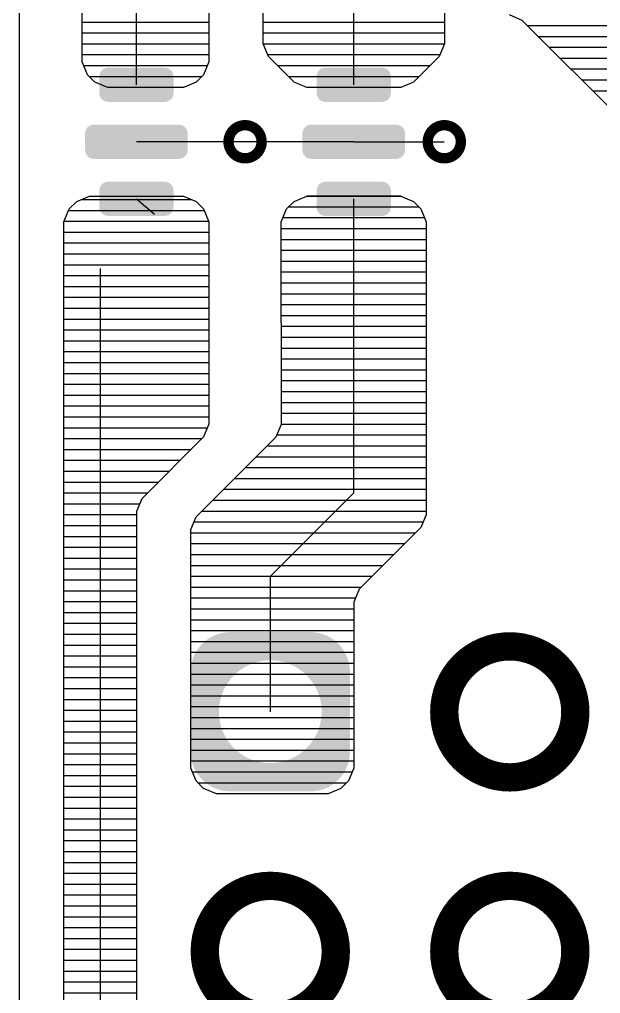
# Model space of a CAD drawing. Extents: x 295 to 953, y 10 to 290.
# Drawn here: x 580.48 to 600.85, y 166.5 to 200.65 of the extents above; entities that cross this region are included whole.
import ezdxf

# ---------------------------------------------------------------- set-up
doc = ezdxf.new("R2010")
doc.units = 0
doc.header["$LTSCALE"] = 5
doc.header["$MEASUREMENT"] = 0
doc.layers.get('0').update_dxf_attribs({"linetype": 'CONTINUOUS', "lineweight": 25})

msp = doc.modelspace()

# ---------------------------------------------------------------- linework, layer by layer
for p, q in [((580.478, 75.999), (580.478, 263.995)), ((580.478, 75.999), (580.478, 263.995)), ((582.672, 199.164), (582.672, 216.421)), ((587.117, 208.801), (587.122, 199.164)), ((589.022, 199.799), (589.022, 207.531)), ((595.377, 207.531), (595.377, 199.799)), ((592.197, 198.361), (592.197, 206.205)), ((584.577, 198.361), (584.577, 202.715)), ((587.122, 200.551), (582.672, 200.551)), ((595.377, 200.551), (589.022, 200.551)), ((598.1, 200.622), (597.653, 200.81)), ((607.823, 190.904), (598.1, 200.622)), ((587.122, 200.17), (582.672, 200.17)), ((595.377, 200.17), (589.022, 200.17)), ((602.215, 200.429), (598.298, 200.429)), ((589.21, 199.352), (589.022, 199.799)), ((595.377, 199.799), (595.189, 199.352)), ((602.596, 200.048), (598.679, 200.048)), ((587.122, 199.789), (582.672, 199.789)), ((595.372, 199.789), (589.027, 199.789)), ((603.332, 199.667), (599.06, 199.667)), ((587.122, 199.408), (582.672, 199.408)), ((582.86, 198.717), (582.672, 199.164)), ((587.122, 199.164), (586.934, 198.717)), ((595.215, 199.408), (589.185, 199.408)), ((590.109, 198.453), (589.21, 199.352)), ((595.189, 199.352), (594.29, 198.453)), ((615.377, 199.286), (599.441, 199.286)), ((587.061, 199.027), (582.733, 199.027)), ((594.869, 199.027), (589.53, 199.027)), ((615.123, 198.905), (599.822, 198.905)), ((583.124, 198.453), (582.86, 198.717)), ((586.868, 198.646), (582.926, 198.646)), ((583.571, 198.27), (583.124, 198.453)), ((586.67, 198.453), (586.223, 198.265)), ((586.934, 198.717), (586.67, 198.453)), ((594.488, 198.646), (589.911, 198.646)), ((590.556, 198.27), (590.109, 198.453)), ((594.29, 198.453), (593.843, 198.265)), ((614.869, 198.524), (600.203, 198.524)), ((585.847, 198.27), (583.571, 198.27)), ((586.223, 198.265), (585.847, 198.27)), ((591.562, 198.27), (590.556, 198.27)), ((593.843, 198.265), (591.562, 198.27)), ((614.696, 198.143), (600.584, 198.143)), ((588.387, 196.365), (584.577, 196.365)), ((592.197, 196.365), (588.387, 196.365)), ((592.197, 196.365), (595.372, 196.365)), ((582.489, 194.272), (582.936, 194.46)), ((582.936, 194.46), (586.223, 194.46)), ((584.577, 194.363), (585.212, 193.825)), ((586.223, 194.46), (586.67, 194.272)), ((590.109, 194.272), (590.556, 194.46)), ((590.556, 194.46), (593.843, 194.46)), ((593.843, 194.455), (590.556, 194.455)), ((592.197, 184.051), (592.197, 194.363)), ((593.843, 194.46), (594.29, 194.272)), ((582.037, 193.561), (582.225, 194.008)), ((582.225, 194.008), (582.489, 194.272)), ((586.528, 194.328), (582.631, 194.328)), ((586.67, 194.272), (586.934, 194.008)), ((586.934, 194.008), (587.122, 193.561)), ((589.657, 193.561), (589.845, 194.008)), ((589.845, 194.008), (590.109, 194.272)), ((594.488, 194.074), (589.911, 194.074)), ((594.29, 194.272), (594.554, 194.008)), ((594.554, 194.008), (594.742, 193.561)), ((586.96, 193.947), (582.2, 193.947)), ((594.681, 193.693), (589.718, 193.693)), ((582.037, 191.285), (582.037, 193.561)), ((587.117, 193.566), (582.042, 193.566)), ((587.122, 193.561), (587.122, 186.464)), ((589.662, 186.464), (589.657, 193.561)), ((594.742, 193.312), (589.657, 193.312)), ((594.742, 193.561), (594.742, 183.289)), ((587.122, 193.185), (582.037, 193.185)), ((587.122, 192.804), (582.037, 192.804)), ((594.742, 192.931), (589.657, 192.931)), ((587.122, 192.423), (582.037, 192.423)), ((594.742, 192.55), (589.657, 192.55)), ((587.122, 192.042), (582.037, 192.042)), ((594.742, 192.169), (589.657, 192.169)), ((587.122, 191.661), (582.037, 191.661)), ((583.307, 191.92), (583.307, 162.71)), ((594.742, 191.788), (589.657, 191.788)), ((582.037, 177.315), (582.037, 191.285)), ((587.122, 191.28), (582.037, 191.28)), ((594.742, 191.407), (589.657, 191.407)), ((594.742, 191.026), (589.657, 191.026)), ((587.122, 190.899), (582.037, 190.899)), ((594.742, 190.645), (589.657, 190.645)), ((587.122, 190.518), (582.037, 190.518)), ((594.742, 190.264), (589.657, 190.264)), ((587.122, 190.137), (582.037, 190.137)), ((587.122, 189.756), (582.037, 189.756)), ((594.742, 189.883), (589.662, 189.883)), ((587.122, 189.375), (582.037, 189.375)), ((594.742, 189.502), (589.662, 189.502)), ((587.122, 188.994), (582.037, 188.994)), ((594.742, 189.121), (589.662, 189.121)), ((587.122, 188.613), (582.037, 188.613)), ((594.742, 188.74), (589.662, 188.74)), ((587.122, 188.232), (582.037, 188.232)), ((594.742, 188.359), (589.662, 188.359)), ((587.122, 187.851), (582.037, 187.851)), ((594.742, 187.978), (589.662, 187.978)), ((594.742, 187.597), (589.662, 187.597)), ((587.122, 187.47), (582.037, 187.47)), ((594.742, 187.216), (589.662, 187.216)), ((587.122, 187.089), (582.037, 187.089)), ((594.742, 186.835), (589.662, 186.835)), ((587.122, 186.708), (582.037, 186.708)), ((587.061, 186.327), (582.037, 186.327)), ((587.122, 186.464), (586.934, 186.017)), ((589.474, 186.017), (589.662, 186.464)), ((594.742, 186.454), (589.657, 186.454)), ((586.868, 185.946), (582.037, 185.946)), ((586.934, 186.017), (584.765, 183.848)), ((586.67, 183.213), (589.474, 186.017)), ((594.742, 186.073), (589.5, 186.073)), ((586.487, 185.565), (582.037, 185.565)), ((594.742, 185.692), (589.154, 185.692)), ((586.101, 185.184), (582.037, 185.184)), ((594.742, 185.311), (588.768, 185.311)), ((585.72, 184.803), (582.037, 184.803)), ((594.742, 184.93), (588.387, 184.93)), ((594.742, 184.549), (588.006, 184.549)), ((585.339, 184.422), (582.037, 184.422)), ((594.742, 184.168), (587.625, 184.168)), ((584.958, 184.041), (582.037, 184.041)), ((584.765, 183.848), (584.577, 183.401)), ((594.742, 183.787), (587.244, 183.787)), ((589.271, 181.125), (592.197, 184.051)), ((584.689, 183.66), (582.037, 183.66)), ((584.577, 183.401), (584.577, 169.695)), ((594.742, 183.406), (586.863, 183.406)), ((584.577, 183.279), (582.037, 183.279)), ((586.482, 182.766), (586.67, 183.213)), ((594.742, 183.289), (594.554, 182.842)), ((584.577, 182.898), (582.037, 182.898)), ((586.482, 174.399), (586.482, 182.766)), ((594.63, 183.025), (586.594, 183.025)), ((594.554, 182.842), (592.385, 180.673)), ((584.577, 182.517), (582.037, 182.517)), ((594.361, 182.644), (586.482, 182.644)), ((584.577, 182.136), (582.037, 182.136)), ((593.975, 182.263), (586.482, 182.263)), ((584.577, 181.755), (582.037, 181.755)), ((593.594, 181.882), (586.482, 181.882)), ((584.577, 181.374), (582.037, 181.374)), ((593.213, 181.501), (586.482, 181.501)), ((592.832, 181.12), (586.482, 181.12)), ((589.271, 181.125), (589.271, 176.38)), ((584.577, 180.993), (582.037, 180.993)), ((592.451, 180.739), (586.482, 180.739)), ((592.385, 180.673), (592.197, 180.226)), ((584.577, 180.612), (582.037, 180.612)), ((592.258, 180.358), (586.482, 180.358)), ((584.577, 180.231), (582.037, 180.231)), ((592.197, 180.226), (592.202, 174.399)), ((584.577, 179.85), (582.037, 179.85)), ((592.197, 179.977), (586.482, 179.977)), ((584.577, 179.469), (582.037, 179.469)), ((592.197, 179.596), (586.482, 179.596)), ((584.577, 179.088), (582.037, 179.088)), ((592.197, 179.215), (586.482, 179.215)), ((584.577, 178.707), (582.037, 178.707)), ((592.197, 178.834), (586.482, 178.834)), ((584.577, 178.326), (582.037, 178.326)), ((592.197, 178.453), (586.482, 178.453)), ((584.577, 177.945), (582.037, 177.945)), ((592.197, 178.072), (586.482, 178.072)), ((592.197, 177.691), (586.482, 177.691)), ((584.577, 177.564), (582.037, 177.564)), ((582.037, 159.159), (582.037, 177.315)), ((592.202, 177.31), (586.482, 177.31)), ((584.577, 177.183), (582.037, 177.183)), ((592.202, 176.929), (586.482, 176.929)), ((584.577, 176.802), (582.037, 176.802)), ((584.577, 176.421), (582.037, 176.421)), ((592.202, 176.548), (586.482, 176.548)), ((584.577, 176.04), (582.037, 176.04)), ((592.202, 176.167), (586.482, 176.167)), ((584.577, 175.659), (582.037, 175.659)), ((592.202, 175.786), (586.482, 175.786)), ((584.577, 175.278), (582.037, 175.278)), ((592.202, 175.405), (586.482, 175.405)), ((584.577, 174.897), (582.037, 174.897)), ((592.202, 175.024), (586.482, 175.024)), ((592.202, 174.643), (586.482, 174.643)), ((584.577, 174.516), (582.037, 174.516)), ((586.67, 173.952), (586.482, 174.399)), ((592.141, 174.262), (586.543, 174.262)), ((592.202, 174.399), (592.014, 173.952)), ((584.577, 174.135), (582.037, 174.135)), ((586.934, 173.688), (586.67, 173.952)), ((591.948, 173.881), (586.736, 173.881)), ((592.014, 173.952), (591.75, 173.688)), ((584.577, 173.754), (582.037, 173.754)), ((587.381, 173.505), (586.934, 173.688)), ((590.927, 173.505), (587.381, 173.505)), ((591.303, 173.5), (590.927, 173.505)), ((591.75, 173.688), (591.303, 173.5)), ((584.577, 173.373), (582.037, 173.373)), ((584.577, 172.992), (582.037, 172.992)), ((584.577, 172.611), (582.037, 172.611)), ((584.577, 172.23), (582.037, 172.23)), ((584.577, 171.849), (582.037, 171.849)), ((584.577, 171.468), (582.037, 171.468)), ((584.577, 171.087), (582.037, 171.087)), ((584.577, 170.706), (582.037, 170.706)), ((584.577, 170.325), (582.037, 170.325)), ((584.577, 169.944), (582.037, 169.944)), ((584.577, 169.563), (582.037, 169.563)), ((584.577, 169.695), (584.577, 164.874)), ((584.577, 169.182), (582.037, 169.182)), ((584.577, 168.801), (582.037, 168.801)), ((584.577, 168.42), (582.037, 168.42)), ((584.577, 168.039), (582.037, 168.039)), ((584.577, 167.658), (582.037, 167.658)), ((584.577, 167.277), (582.037, 167.277)), ((584.577, 166.896), (582.037, 166.896)), ((584.577, 166.515), (582.037, 166.515))]:
    msp.add_line(p, q)
for points, const_width in [([(588.968, 196.365, -1), (587.807, 196.365, -1)], 0.363), ([(595.953, 196.365, -1), (594.792, 196.365, -1)], 0.363), ([(599.966, 176.375, -1), (595.371, 176.375, -1)], 0.993), ([(591.568, 167.978, -1), (586.974, 167.978, -1)], 0.993), ([(599.966, 167.978, -1), (595.371, 167.978, -1)], 0.993)]:
    msp.add_lwpolyline(points, format="xyb", close=True, dxfattribs=dict(const_width=const_width))
for points in [[(585.853, 198.769), (585.846, 198.795), (583.297, 198.769), (583.313, 198.795)], [(585.846, 198.795), (585.795, 198.863), (583.313, 198.795), (583.355, 198.863)], [(585.795, 198.863), (585.779, 198.883), (583.355, 198.863), (583.381, 198.883)], [(585.779, 198.883), (585.705, 198.929), (583.381, 198.883), (583.442, 198.929)], [(585.705, 198.929), (585.686, 198.941), (583.442, 198.929), (583.482, 198.941)], [(585.686, 198.941), (585.585, 198.96), (583.482, 198.941), (583.548, 198.96)], [(585.585, 198.96), (585.578, 198.961), (583.548, 198.96), (583.576, 198.961)], [(593.473, 198.769), (593.466, 198.795), (590.917, 198.769), (590.933, 198.795)], [(593.466, 198.795), (593.415, 198.863), (590.933, 198.795), (590.975, 198.863)], [(593.415, 198.863), (593.399, 198.883), (590.975, 198.863), (591.001, 198.883)], [(593.399, 198.883), (593.325, 198.929), (591.001, 198.883), (591.062, 198.929)], [(593.325, 198.929), (593.306, 198.941), (591.062, 198.929), (591.102, 198.941)], [(593.306, 198.941), (593.205, 198.96), (591.102, 198.941), (591.168, 198.96)], [(593.205, 198.96), (593.198, 198.961), (591.168, 198.96), (591.196, 198.961)], [(585.878, 198.661), (585.876, 198.69), (583.277, 198.661), (583.282, 198.69)], [(585.878, 198.062), (585.878, 198.661), (583.277, 198.062), (583.277, 198.661)], [(585.876, 198.69), (585.853, 198.769), (583.282, 198.69), (583.297, 198.769)], [(593.498, 198.661), (593.496, 198.69), (590.897, 198.661), (590.902, 198.69)], [(593.498, 198.062), (593.498, 198.661), (590.897, 198.062), (590.897, 198.661)], [(593.496, 198.69), (593.473, 198.769), (590.902, 198.69), (590.917, 198.769)], [(585.872, 198.033), (585.878, 198.062), (583.278, 198.033), (583.277, 198.062)], [(585.857, 197.954), (585.872, 198.033), (583.301, 197.954), (583.278, 198.033)], [(585.841, 197.927), (585.857, 197.954), (583.308, 197.927), (583.301, 197.954)], [(585.8, 197.86), (585.841, 197.927), (583.359, 197.86), (583.308, 197.927)], [(585.773, 197.84), (585.8, 197.86), (583.375, 197.84), (583.359, 197.86)], [(585.712, 197.794), (585.773, 197.84), (583.45, 197.794), (583.375, 197.84)], [(585.672, 197.782), (585.712, 197.794), (583.468, 197.782), (583.45, 197.794)], [(585.607, 197.763), (585.672, 197.782), (583.569, 197.763), (583.468, 197.782)], [(585.578, 197.762), (585.607, 197.763), (583.576, 197.762), (583.569, 197.763)], [(593.492, 198.033), (593.498, 198.062), (590.898, 198.033), (590.897, 198.062)], [(593.477, 197.954), (593.492, 198.033), (590.921, 197.954), (590.898, 198.033)], [(593.461, 197.927), (593.477, 197.954), (590.928, 197.927), (590.921, 197.954)], [(593.42, 197.86), (593.461, 197.927), (590.979, 197.86), (590.928, 197.927)], [(593.393, 197.84), (593.42, 197.86), (590.995, 197.84), (590.979, 197.86)], [(593.332, 197.794), (593.393, 197.84), (591.07, 197.794), (590.995, 197.84)], [(593.292, 197.782), (593.332, 197.794), (591.088, 197.782), (591.07, 197.794)], [(593.227, 197.763), (593.292, 197.782), (591.189, 197.763), (591.088, 197.782)], [(593.198, 197.762), (593.227, 197.763), (591.196, 197.762), (591.189, 197.763)], [(586.374, 196.691), (586.351, 196.773), (582.784, 196.691), (582.799, 196.773)], [(586.351, 196.773), (586.345, 196.797), (582.799, 196.773), (582.814, 196.797)], [(586.345, 196.797), (586.293, 196.866), (582.814, 196.797), (582.857, 196.866)], [(586.293, 196.866), (586.279, 196.885), (582.857, 196.866), (582.881, 196.885)], [(586.279, 196.885), (586.203, 196.933), (582.881, 196.885), (582.944, 196.933)], [(586.203, 196.933), (586.186, 196.943), (582.944, 196.933), (582.981, 196.943)], [(586.186, 196.943), (586.085, 196.963), (582.981, 196.943), (583.05, 196.963)], [(586.085, 196.963), (586.078, 196.964), (583.05, 196.963), (583.076, 196.964)], [(593.994, 196.691), (593.971, 196.773), (590.404, 196.691), (590.419, 196.773)], [(593.971, 196.773), (593.965, 196.797), (590.419, 196.773), (590.434, 196.797)], [(593.965, 196.797), (593.913, 196.866), (590.434, 196.797), (590.477, 196.866)], [(593.913, 196.866), (593.899, 196.885), (590.477, 196.866), (590.501, 196.885)], [(593.899, 196.885), (593.823, 196.933), (590.501, 196.885), (590.564, 196.933)], [(593.823, 196.933), (593.806, 196.943), (590.564, 196.933), (590.601, 196.943)], [(593.806, 196.943), (593.705, 196.963), (590.601, 196.943), (590.67, 196.963)], [(593.705, 196.963), (593.698, 196.964), (590.67, 196.963), (590.696, 196.964)], [(586.378, 196.065), (586.378, 196.665), (582.776, 196.065), (582.776, 196.665)], [(586.375, 196.665), (586.374, 196.691), (582.779, 196.665), (582.784, 196.691)], [(593.998, 196.065), (593.998, 196.665), (590.396, 196.065), (590.396, 196.665)], [(593.995, 196.665), (593.994, 196.691), (590.399, 196.665), (590.404, 196.691)], [(586.371, 196.039), (586.375, 196.065), (582.78, 196.039), (582.779, 196.065)], [(586.355, 195.957), (586.371, 196.039), (582.803, 195.957), (582.78, 196.039)], [(593.991, 196.039), (593.995, 196.065), (590.4, 196.039), (590.399, 196.065)], [(593.975, 195.957), (593.991, 196.039), (590.423, 195.957), (590.4, 196.039)], [(586.34, 195.933), (586.355, 195.957), (582.809, 195.933), (582.803, 195.957)], [(586.298, 195.864), (586.34, 195.933), (582.861, 195.864), (582.809, 195.933)], [(586.273, 195.845), (586.298, 195.864), (582.875, 195.845), (582.861, 195.864)], [(586.21, 195.797), (586.273, 195.845), (582.951, 195.797), (582.875, 195.845)], [(586.173, 195.787), (586.21, 195.797), (582.968, 195.787), (582.951, 195.797)], [(586.104, 195.767), (586.173, 195.787), (583.069, 195.767), (582.968, 195.787)], [(586.078, 195.766), (586.104, 195.767), (583.076, 195.766), (583.069, 195.767)], [(593.96, 195.933), (593.975, 195.957), (590.429, 195.933), (590.423, 195.957)], [(593.918, 195.864), (593.96, 195.933), (590.481, 195.864), (590.429, 195.933)], [(593.893, 195.845), (593.918, 195.864), (590.495, 195.845), (590.481, 195.864)], [(593.83, 195.797), (593.893, 195.845), (590.571, 195.797), (590.495, 195.845)], [(593.793, 195.787), (593.83, 195.797), (590.588, 195.787), (590.571, 195.797)], [(593.724, 195.767), (593.793, 195.787), (590.689, 195.767), (590.588, 195.787)], [(593.698, 195.766), (593.724, 195.767), (590.696, 195.766), (590.689, 195.767)], [(585.878, 194.663), (585.876, 194.692), (583.277, 194.663), (583.282, 194.692)], [(585.876, 194.692), (585.853, 194.771), (583.282, 194.692), (583.297, 194.771)], [(585.853, 194.771), (585.846, 194.797), (583.297, 194.771), (583.313, 194.797)], [(585.846, 194.797), (585.795, 194.865), (583.313, 194.797), (583.355, 194.865)], [(585.795, 194.865), (585.779, 194.885), (583.355, 194.865), (583.381, 194.885)], [(585.779, 194.885), (585.705, 194.931), (583.381, 194.885), (583.442, 194.931)], [(585.705, 194.931), (585.686, 194.943), (583.442, 194.931), (583.482, 194.943)], [(585.686, 194.943), (585.585, 194.962), (583.482, 194.943), (583.548, 194.962)], [(585.585, 194.962), (585.578, 194.963), (583.548, 194.962), (583.576, 194.963)], [(593.498, 194.663), (593.496, 194.692), (590.897, 194.663), (590.902, 194.692)], [(593.496, 194.692), (593.473, 194.771), (590.902, 194.692), (590.917, 194.771)], [(593.473, 194.771), (593.466, 194.797), (590.917, 194.771), (590.933, 194.797)], [(593.466, 194.797), (593.415, 194.865), (590.933, 194.797), (590.975, 194.865)], [(593.415, 194.865), (593.399, 194.885), (590.975, 194.865), (591.001, 194.885)], [(593.399, 194.885), (593.325, 194.931), (591.001, 194.885), (591.062, 194.931)], [(593.325, 194.931), (593.306, 194.943), (591.062, 194.931), (591.102, 194.943)], [(593.306, 194.943), (593.205, 194.962), (591.102, 194.943), (591.168, 194.962)], [(593.205, 194.962), (593.198, 194.963), (591.168, 194.962), (591.196, 194.963)], [(585.878, 194.064), (585.878, 194.663), (583.277, 194.064), (583.277, 194.663)], [(593.498, 194.064), (593.498, 194.663), (590.897, 194.064), (590.897, 194.663)], [(585.872, 194.035), (585.878, 194.064), (583.278, 194.035), (583.277, 194.064)], [(585.857, 193.956), (585.872, 194.035), (583.301, 193.956), (583.278, 194.035)], [(593.492, 194.035), (593.498, 194.064), (590.898, 194.035), (590.897, 194.064)], [(593.477, 193.956), (593.492, 194.035), (590.921, 193.956), (590.898, 194.035)], [(585.841, 193.929), (585.857, 193.956), (583.308, 193.929), (583.301, 193.956)], [(585.8, 193.862), (585.841, 193.929), (583.359, 193.862), (583.308, 193.929)], [(585.773, 193.842), (585.8, 193.862), (583.375, 193.842), (583.359, 193.862)], [(585.712, 193.796), (585.773, 193.842), (583.45, 193.796), (583.375, 193.842)], [(585.672, 193.784), (585.712, 193.796), (583.468, 193.784), (583.45, 193.796)], [(585.607, 193.765), (585.672, 193.784), (583.569, 193.765), (583.468, 193.784)], [(585.578, 193.764), (585.607, 193.765), (583.576, 193.764), (583.569, 193.765)], [(593.461, 193.929), (593.477, 193.956), (590.928, 193.929), (590.921, 193.956)], [(593.42, 193.862), (593.461, 193.929), (590.979, 193.862), (590.928, 193.929)], [(593.393, 193.842), (593.42, 193.862), (590.995, 193.842), (590.979, 193.862)], [(593.332, 193.796), (593.393, 193.842), (591.07, 193.796), (590.995, 193.842)], [(593.292, 193.784), (593.332, 193.796), (591.088, 193.784), (591.07, 193.796)], [(593.227, 193.765), (593.292, 193.784), (591.189, 193.765), (591.088, 193.784)], [(593.198, 193.764), (593.227, 193.765), (591.196, 193.764), (591.189, 193.765)], [(591.449, 178.936), (591.393, 178.971), (587.093, 178.936), (587.149, 178.971)], [(591.393, 178.971), (591.386, 178.976), (587.149, 178.971), (587.157, 178.976)], [(591.386, 178.976), (591.328, 179.009), (587.157, 178.976), (587.214, 179.009)], [(591.328, 179.009), (591.32, 179.013), (587.214, 179.009), (587.223, 179.013)], [(591.32, 179.013), (591.26, 179.042), (587.223, 179.013), (587.281, 179.042)], [(591.26, 179.042), (591.252, 179.046), (587.281, 179.042), (587.29, 179.046)], [(591.252, 179.046), (591.191, 179.072), (587.29, 179.046), (587.35, 179.072)], [(591.191, 179.072), (591.183, 179.076), (587.35, 179.072), (587.36, 179.076)], [(591.183, 179.076), (591.12, 179.099), (587.36, 179.076), (587.421, 179.099)], [(591.12, 179.099), (591.112, 179.102), (587.421, 179.099), (587.43, 179.102)], [(591.112, 179.102), (591.048, 179.121), (587.43, 179.102), (587.493, 179.121)], [(591.048, 179.121), (591.04, 179.124), (587.493, 179.121), (587.503, 179.124)], [(591.04, 179.124), (590.975, 179.14), (587.503, 179.124), (587.566, 179.14)], [(590.975, 179.14), (590.967, 179.142), (587.566, 179.14), (587.576, 179.142)], [(590.967, 179.142), (590.901, 179.155), (587.576, 179.142), (587.64, 179.155)], [(590.901, 179.155), (590.893, 179.156), (587.64, 179.155), (587.651, 179.156)], [(590.893, 179.156), (590.826, 179.165), (587.651, 179.156), (587.714, 179.165)], [(590.826, 179.165), (590.818, 179.166), (587.714, 179.165), (587.726, 179.166)], [(590.818, 179.166), (590.75, 179.172), (587.726, 179.166), (587.79, 179.172)], [(590.75, 179.172), (590.743, 179.172), (587.79, 179.172), (587.807, 179.172)], [(590.743, 179.172), (590.668, 179.174), (587.807, 179.172), (587.874, 179.174)], [(591.821, 178.566), (591.782, 178.62), (586.721, 178.566), (586.76, 178.62)], [(591.782, 178.62), (591.777, 178.627), (586.76, 178.62), (586.765, 178.627)], [(591.777, 178.627), (591.735, 178.679), (586.765, 178.627), (586.807, 178.679)], [(591.735, 178.679), (591.729, 178.686), (586.807, 178.679), (586.813, 178.686)], [(591.729, 178.686), (591.685, 178.735), (586.813, 178.686), (586.857, 178.735)], [(591.685, 178.735), (591.679, 178.741), (586.857, 178.735), (586.863, 178.741)], [(591.679, 178.741), (591.632, 178.788), (586.863, 178.741), (586.91, 178.788)], [(591.632, 178.788), (591.626, 178.795), (586.91, 178.788), (586.917, 178.795)], [(591.626, 178.795), (591.576, 178.839), (586.917, 178.795), (586.966, 178.839)], [(591.576, 178.839), (591.569, 178.845), (586.966, 178.839), (586.973, 178.845)], [(591.569, 178.845), (591.517, 178.886), (586.973, 178.845), (587.024, 178.886)], [(591.517, 178.886), (591.51, 178.892), (587.024, 178.886), (587.032, 178.892)], [(591.51, 178.892), (591.456, 178.93), (587.032, 178.892), (587.085, 178.93)], [(591.456, 178.93), (591.449, 178.936), (587.085, 178.93), (587.093, 178.936)], [(591.99, 178.23), (591.966, 178.292), (586.553, 178.23), (586.575, 178.292)], [(591.966, 178.292), (591.963, 178.301), (586.575, 178.292), (586.579, 178.301)], [(591.963, 178.301), (591.937, 178.362), (586.579, 178.301), (586.605, 178.362)], [(591.937, 178.362), (591.933, 178.37), (586.605, 178.362), (586.609, 178.37)], [(591.933, 178.37), (591.903, 178.429), (586.609, 178.37), (586.638, 178.429)], [(591.903, 178.429), (591.899, 178.437), (586.638, 178.429), (586.643, 178.437)], [(591.899, 178.437), (591.866, 178.495), (586.643, 178.437), (586.675, 178.495)], [(591.866, 178.495), (591.862, 178.503), (586.675, 178.495), (586.68, 178.503)], [(591.862, 178.503), (591.826, 178.558), (586.68, 178.503), (586.716, 178.558)], [(591.826, 178.558), (591.821, 178.566), (586.716, 178.558), (586.721, 178.566)], [(588.351, 177.928), (588.367, 177.938), (586.485, 177.928), (586.487, 177.938)], [(588.367, 177.938), (588.442, 177.979), (586.487, 177.938), (586.492, 177.979)], [(588.442, 177.979), (588.49, 178.002), (586.492, 177.979), (586.495, 178.002)], [(588.49, 178.002), (588.519, 178.017), (586.495, 178.002), (586.498, 178.017)], [(588.519, 178.017), (588.598, 178.051), (586.498, 178.017), (586.504, 178.051)], [(588.598, 178.051), (588.666, 178.076), (586.504, 178.051), (586.509, 178.076)], [(588.666, 178.076), (588.678, 178.081), (586.509, 178.076), (586.51, 178.081)], [(588.678, 178.081), (588.759, 178.107), (586.51, 178.081), (586.517, 178.107)], [(588.759, 178.107), (588.842, 178.129), (586.517, 178.107), (586.523, 178.129)], [(588.842, 178.129), (588.925, 178.148), (586.523, 178.129), (586.527, 178.148)], [(588.925, 178.148), (588.936, 178.149), (586.527, 178.148), (586.528, 178.149)], [(588.936, 178.149), (589.01, 178.162), (586.528, 178.149), (586.531, 178.162)], [(589.01, 178.162), (589.095, 178.172), (586.531, 178.162), (586.535, 178.172)], [(589.095, 178.172), (589.18, 178.179), (586.535, 178.172), (586.537, 178.179)], [(592.005, 178.181), (591.992, 178.222), (586.537, 178.181), (586.55, 178.222)], [(589.18, 178.179), (589.265, 178.181), (586.537, 178.179), (586.537, 178.181)], [(591.992, 178.222), (591.99, 178.23), (586.55, 178.222), (586.553, 178.23)], [(592.005, 178.179), (592.005, 178.181), (589.351, 178.179), (589.265, 178.181)], [(592.007, 178.174), (592.005, 178.179), (589.436, 178.174), (589.351, 178.179)], [(592.01, 178.164), (592.007, 178.174), (589.521, 178.164), (589.436, 178.174)], [(592.012, 178.158), (592.01, 178.164), (589.553, 178.158), (589.521, 178.164)], [(592.014, 178.15), (592.012, 178.158), (589.606, 178.15), (589.553, 178.158)], [(592.019, 178.132), (592.014, 178.15), (589.689, 178.132), (589.606, 178.15)], [(592.024, 178.11), (592.019, 178.132), (589.772, 178.11), (589.689, 178.132)], [(592.031, 178.085), (592.024, 178.11), (589.85, 178.085), (589.772, 178.11)], [(592.031, 178.084), (592.031, 178.085), (589.854, 178.084), (589.85, 178.085)], [(592.037, 178.055), (592.031, 178.084), (589.934, 178.055), (589.854, 178.084)], [(592.043, 178.021), (592.037, 178.055), (590.013, 178.021), (589.934, 178.055)], [(592.045, 178.011), (592.043, 178.021), (590.033, 178.011), (590.013, 178.021)], [(592.049, 177.984), (592.045, 178.011), (590.09, 177.984), (590.033, 178.011)], [(592.055, 177.944), (592.049, 177.984), (590.165, 177.944), (590.09, 177.984)], [(592.056, 177.937), (592.055, 177.944), (590.176, 177.937), (590.165, 177.944)], [(592.059, 177.899), (592.056, 177.937), (590.238, 177.899), (590.176, 177.937)], [(588.155, 177.794), (588.224, 177.845), (586.477, 177.794), (586.479, 177.845)], [(588.135, 177.777), (588.155, 177.794), (586.477, 177.777), (586.477, 177.794)], [(588.089, 177.739), (588.135, 177.777), (586.477, 177.739), (586.477, 177.777)], [(588.026, 177.682), (588.089, 177.739), (586.477, 177.682), (586.477, 177.739)], [(587.966, 177.621), (588.026, 177.682), (586.477, 177.621), (586.477, 177.682)], [(587.908, 177.558), (587.966, 177.621), (586.477, 177.558), (586.477, 177.621)], [(588.234, 177.853), (588.294, 177.893), (586.479, 177.853), (586.482, 177.893)], [(588.224, 177.845), (588.234, 177.853), (586.479, 177.845), (586.479, 177.853)], [(588.294, 177.893), (588.351, 177.928), (586.482, 177.893), (586.485, 177.928)], [(592.062, 177.862), (592.059, 177.899), (590.294, 177.862), (590.238, 177.899)], [(592.063, 177.852), (592.062, 177.862), (590.309, 177.852), (590.294, 177.862)], [(592.064, 177.801), (592.063, 177.852), (590.378, 177.801), (590.309, 177.852)], [(592.065, 177.777), (592.064, 177.801), (590.407, 177.777), (590.378, 177.801)], [(592.065, 177.747), (592.065, 177.777), (590.444, 177.747), (590.407, 177.777)], [(592.065, 177.689), (592.065, 177.747), (590.508, 177.689), (590.444, 177.747)], [(592.065, 177.629), (592.065, 177.689), (590.569, 177.629), (590.508, 177.689)], [(592.065, 177.566), (592.065, 177.629), (590.626, 177.566), (590.569, 177.629)], [(587.854, 177.492), (587.908, 177.558), (586.477, 177.492), (586.477, 177.558)], [(587.803, 177.423), (587.854, 177.492), (586.477, 177.423), (586.477, 177.492)], [(587.755, 177.352), (587.803, 177.423), (586.477, 177.352), (586.477, 177.423)], [(587.711, 177.279), (587.755, 177.352), (586.477, 177.279), (586.477, 177.352)], [(587.67, 177.204), (587.711, 177.279), (586.477, 177.204), (586.477, 177.279)], [(592.065, 177.5), (592.065, 177.566), (590.681, 177.5), (590.626, 177.566)], [(592.065, 177.432), (592.065, 177.5), (590.733, 177.432), (590.681, 177.5)], [(592.065, 177.362), (592.065, 177.432), (590.781, 177.362), (590.733, 177.432)], [(592.065, 177.289), (592.065, 177.362), (590.826, 177.289), (590.781, 177.362)], [(592.065, 177.214), (592.065, 177.289), (590.867, 177.214), (590.826, 177.289)], [(587.632, 177.127), (587.67, 177.204), (586.477, 177.127), (586.477, 177.204)], [(587.599, 177.048), (587.632, 177.127), (586.477, 177.048), (586.477, 177.127)], [(587.569, 176.968), (587.599, 177.048), (586.477, 176.968), (586.477, 177.048)], [(587.543, 176.887), (587.569, 176.968), (586.477, 176.887), (586.477, 176.968)], [(592.065, 177.137), (592.065, 177.214), (590.905, 177.137), (590.867, 177.214)], [(592.065, 177.059), (592.065, 177.137), (590.939, 177.059), (590.905, 177.137)], [(592.065, 176.979), (592.065, 177.059), (590.97, 176.979), (590.939, 177.059)], [(592.065, 176.897), (592.065, 176.979), (590.996, 176.897), (590.97, 176.979)], [(587.521, 176.804), (587.543, 176.887), (586.477, 176.804), (586.477, 176.887)], [(587.503, 176.72), (587.521, 176.804), (586.477, 176.72), (586.477, 176.804)], [(587.488, 176.636), (587.503, 176.72), (586.477, 176.636), (586.477, 176.72)], [(587.478, 176.551), (587.488, 176.636), (586.477, 176.551), (586.477, 176.636)], [(592.065, 176.815), (592.065, 176.897), (591.019, 176.815), (590.996, 176.897)], [(592.065, 176.731), (592.065, 176.815), (591.037, 176.731), (591.019, 176.815)], [(592.065, 176.647), (592.065, 176.731), (591.052, 176.647), (591.037, 176.731)], [(592.065, 176.562), (592.065, 176.647), (591.063, 176.562), (591.052, 176.647)], [(587.472, 176.466), (587.478, 176.551), (586.477, 176.466), (586.477, 176.551)], [(587.47, 176.38), (587.472, 176.466), (586.477, 176.38), (586.477, 176.466)], [(587.47, 176.369), (587.47, 176.38), (586.477, 176.369), (586.477, 176.38)], [(587.473, 176.284), (587.47, 176.369), (586.477, 176.284), (586.477, 176.369)], [(587.479, 176.198), (587.473, 176.284), (586.477, 176.198), (586.477, 176.284)], [(592.065, 176.477), (592.065, 176.562), (591.069, 176.477), (591.063, 176.562)], [(592.065, 176.209), (592.065, 176.295), (591.064, 176.209), (591.07, 176.295)], [(592.065, 176.391), (592.065, 176.477), (591.072, 176.391), (591.069, 176.477)], [(592.065, 176.295), (592.065, 176.38), (591.07, 176.295), (591.072, 176.38)], [(592.065, 176.38), (592.065, 176.391), (591.072, 176.38), (591.072, 176.391)], [(587.49, 176.113), (587.479, 176.198), (586.477, 176.113), (586.477, 176.198)], [(587.505, 176.029), (587.49, 176.113), (586.477, 176.029), (586.477, 176.113)], [(587.523, 175.946), (587.505, 176.029), (586.477, 175.946), (586.477, 176.029)], [(587.546, 175.863), (587.523, 175.946), (586.477, 175.863), (586.477, 175.946)], [(592.065, 175.874), (592.065, 175.957), (590.999, 175.874), (591.021, 175.957)], [(592.065, 175.957), (592.065, 176.04), (591.021, 175.957), (591.039, 176.04)], [(592.065, 176.04), (592.065, 176.124), (591.039, 176.04), (591.054, 176.124)], [(592.065, 176.124), (592.065, 176.209), (591.054, 176.124), (591.064, 176.209)], [(587.573, 175.782), (587.546, 175.863), (586.477, 175.782), (586.477, 175.863)], [(587.603, 175.702), (587.573, 175.782), (586.477, 175.702), (586.477, 175.782)], [(587.637, 175.623), (587.603, 175.702), (586.477, 175.623), (586.477, 175.702)], [(587.675, 175.547), (587.637, 175.623), (586.477, 175.547), (586.477, 175.623)], [(587.716, 175.472), (587.675, 175.547), (586.477, 175.472), (586.477, 175.547)], [(592.065, 175.481), (592.065, 175.557), (590.832, 175.481), (590.872, 175.557)], [(592.065, 175.557), (592.065, 175.634), (590.872, 175.557), (590.91, 175.634)], [(592.065, 175.634), (592.065, 175.712), (590.91, 175.634), (590.943, 175.712)], [(592.065, 175.712), (592.065, 175.792), (590.943, 175.712), (590.973, 175.792)], [(592.065, 175.792), (592.065, 175.874), (590.973, 175.792), (590.999, 175.874)], [(587.761, 175.399), (587.716, 175.472), (586.477, 175.399), (586.477, 175.472)], [(587.809, 175.328), (587.761, 175.399), (586.477, 175.328), (586.477, 175.399)], [(587.861, 175.26), (587.809, 175.328), (586.477, 175.26), (586.477, 175.328)], [(587.916, 175.194), (587.861, 175.26), (586.477, 175.194), (586.477, 175.26)], [(592.065, 175.203), (592.065, 175.269), (590.634, 175.203), (590.688, 175.269)], [(592.065, 175.269), (592.065, 175.337), (590.688, 175.269), (590.739, 175.337)], [(592.065, 175.337), (592.065, 175.408), (590.739, 175.337), (590.787, 175.408)], [(592.065, 175.408), (592.065, 175.481), (590.787, 175.408), (590.832, 175.481)], [(587.974, 175.131), (587.916, 175.194), (586.477, 175.131), (586.477, 175.194)], [(588.034, 175.071), (587.974, 175.131), (586.477, 175.071), (586.477, 175.131)], [(588.098, 175.014), (588.034, 175.071), (586.477, 175.014), (586.477, 175.071)], [(588.135, 174.983), (588.098, 175.014), (586.477, 174.983), (586.477, 175.014)], [(588.164, 174.96), (588.135, 174.983), (586.478, 174.96), (586.477, 174.983)], [(588.233, 174.909), (588.164, 174.96), (586.479, 174.909), (586.478, 174.96)], [(588.248, 174.899), (588.233, 174.909), (586.48, 174.899), (586.479, 174.909)], [(588.304, 174.861), (588.248, 174.899), (586.483, 174.861), (586.48, 174.899)], [(592.057, 174.833), (592.06, 174.867), (590.192, 174.833), (590.248, 174.867)], [(592.06, 174.867), (592.063, 174.908), (590.248, 174.867), (590.308, 174.908)], [(592.063, 174.908), (592.063, 174.915), (590.308, 174.908), (590.318, 174.915)], [(592.063, 174.915), (592.065, 174.967), (590.318, 174.915), (590.387, 174.967)], [(592.065, 174.967), (592.065, 174.983), (590.387, 174.967), (590.407, 174.983)], [(592.065, 174.983), (592.065, 175.021), (590.407, 174.983), (590.453, 175.021)], [(592.065, 175.021), (592.065, 175.079), (590.453, 175.021), (590.516, 175.079)], [(592.065, 175.079), (592.065, 175.14), (590.516, 175.079), (590.576, 175.14)], [(592.065, 175.14), (592.065, 175.203), (590.576, 175.14), (590.634, 175.203)], [(588.366, 174.824), (588.304, 174.861), (586.486, 174.824), (586.483, 174.861)], [(588.377, 174.817), (588.366, 174.824), (586.487, 174.817), (586.486, 174.824)], [(588.452, 174.776), (588.377, 174.817), (586.493, 174.776), (586.487, 174.817)], [(588.509, 174.749), (588.452, 174.776), (586.497, 174.749), (586.493, 174.776)], [(588.529, 174.739), (588.509, 174.749), (586.499, 174.739), (586.497, 174.749)], [(588.608, 174.706), (588.529, 174.739), (586.505, 174.706), (586.499, 174.739)], [(588.688, 174.676), (588.608, 174.706), (586.511, 174.676), (586.505, 174.706)], [(588.692, 174.675), (588.688, 174.676), (586.511, 174.675), (586.511, 174.676)], [(588.77, 174.651), (588.692, 174.675), (586.518, 174.651), (586.511, 174.675)], [(588.853, 174.629), (588.77, 174.651), (586.523, 174.629), (586.518, 174.651)], [(588.936, 174.611), (588.853, 174.629), (586.528, 174.611), (586.523, 174.629)], [(588.989, 174.602), (588.936, 174.611), (586.53, 174.602), (586.528, 174.611)], [(589.021, 174.597), (588.989, 174.602), (586.532, 174.597), (586.53, 174.602)], [(589.106, 174.587), (589.021, 174.597), (586.535, 174.587), (586.532, 174.597)], [(589.191, 174.581), (589.106, 174.587), (586.537, 174.581), (586.535, 174.587)], [(589.277, 174.579), (589.191, 174.581), (586.537, 174.579), (586.537, 174.581)], [(591.993, 174.539), (592.005, 174.579), (586.55, 174.539), (586.537, 174.579)], [(591.989, 174.53), (591.993, 174.539), (586.553, 174.53), (586.55, 174.539)], [(591.967, 174.468), (591.989, 174.53), (586.576, 174.468), (586.553, 174.53)], [(592.005, 174.579), (592.006, 174.582), (589.277, 174.579), (589.362, 174.582)], [(592.006, 174.582), (592.008, 174.588), (589.362, 174.582), (589.447, 174.588)], [(592.008, 174.588), (592.011, 174.598), (589.447, 174.588), (589.532, 174.598)], [(592.011, 174.598), (592.015, 174.611), (589.532, 174.598), (589.606, 174.611)], [(592.015, 174.611), (592.015, 174.613), (589.606, 174.611), (589.617, 174.613)], [(592.015, 174.613), (592.02, 174.631), (589.617, 174.613), (589.7, 174.631)], [(592.02, 174.631), (592.025, 174.654), (589.7, 174.631), (589.783, 174.654)], [(592.025, 174.654), (592.032, 174.68), (589.783, 174.654), (589.864, 174.68)], [(592.032, 174.68), (592.033, 174.684), (589.864, 174.68), (589.876, 174.684)], [(592.033, 174.684), (592.038, 174.71), (589.876, 174.684), (589.944, 174.71)], [(592.038, 174.71), (592.044, 174.744), (589.944, 174.71), (590.023, 174.744)], [(592.044, 174.744), (592.047, 174.758), (590.023, 174.744), (590.052, 174.758)], [(592.047, 174.758), (592.05, 174.781), (590.052, 174.758), (590.1, 174.781)], [(592.05, 174.781), (592.056, 174.823), (590.1, 174.781), (590.175, 174.823)], [(592.056, 174.823), (592.057, 174.833), (590.175, 174.823), (590.192, 174.833)], [(591.963, 174.46), (591.967, 174.468), (586.579, 174.46), (586.576, 174.468)], [(591.937, 174.399), (591.963, 174.46), (586.605, 174.399), (586.579, 174.46)], [(591.933, 174.391), (591.937, 174.399), (586.609, 174.391), (586.605, 174.399)], [(591.904, 174.331), (591.933, 174.391), (586.639, 174.331), (586.609, 174.391)], [(591.899, 174.323), (591.904, 174.331), (586.643, 174.323), (586.639, 174.331)], [(591.867, 174.266), (591.899, 174.323), (586.676, 174.266), (586.643, 174.323)], [(591.862, 174.258), (591.867, 174.266), (586.68, 174.258), (586.676, 174.266)], [(591.826, 174.202), (591.862, 174.258), (586.716, 174.202), (586.68, 174.258)], [(591.821, 174.195), (591.826, 174.202), (586.721, 174.195), (586.716, 174.202)], [(591.782, 174.141), (591.821, 174.195), (586.76, 174.141), (586.721, 174.195)], [(591.777, 174.134), (591.782, 174.141), (586.765, 174.134), (586.76, 174.141)], [(591.735, 174.082), (591.777, 174.134), (586.807, 174.082), (586.765, 174.134)], [(591.729, 174.075), (591.735, 174.082), (586.813, 174.075), (586.807, 174.082)], [(591.685, 174.026), (591.729, 174.075), (586.857, 174.026), (586.813, 174.075)], [(591.679, 174.019), (591.685, 174.026), (586.863, 174.019), (586.857, 174.026)], [(591.632, 173.972), (591.679, 174.019), (586.91, 173.972), (586.863, 174.019)], [(591.625, 173.966), (591.632, 173.972), (586.917, 173.966), (586.91, 173.972)], [(591.576, 173.922), (591.625, 173.966), (586.966, 173.922), (586.917, 173.966)], [(591.569, 173.916), (591.576, 173.922), (586.973, 173.916), (586.966, 173.922)], [(591.518, 173.874), (591.569, 173.916), (587.025, 173.874), (586.973, 173.916)], [(591.51, 173.869), (591.518, 173.874), (587.032, 173.869), (587.025, 173.874)], [(591.457, 173.83), (591.51, 173.869), (587.086, 173.83), (587.032, 173.869)], [(591.449, 173.825), (591.457, 173.83), (587.093, 173.825), (587.086, 173.83)], [(591.393, 173.789), (591.449, 173.825), (587.149, 173.789), (587.093, 173.825)], [(591.385, 173.785), (591.393, 173.789), (587.157, 173.785), (587.149, 173.789)], [(591.328, 173.752), (591.385, 173.785), (587.215, 173.752), (587.157, 173.785)], [(591.319, 173.748), (591.328, 173.752), (587.222, 173.748), (587.215, 173.752)], [(591.261, 173.718), (591.319, 173.748), (587.282, 173.718), (587.222, 173.748)], [(591.252, 173.714), (591.261, 173.718), (587.29, 173.714), (587.282, 173.718)], [(591.192, 173.688), (591.252, 173.714), (587.351, 173.688), (587.29, 173.714)], [(591.182, 173.685), (591.192, 173.688), (587.359, 173.685), (587.351, 173.688)], [(591.121, 173.662), (591.182, 173.685), (587.422, 173.662), (587.359, 173.685)], [(591.112, 173.659), (591.121, 173.662), (587.43, 173.659), (587.422, 173.662)], [(591.049, 173.639), (591.112, 173.659), (587.494, 173.639), (587.43, 173.659)], [(591.039, 173.637), (591.049, 173.639), (587.502, 173.637), (587.494, 173.639)], [(590.976, 173.621), (591.039, 173.637), (587.567, 173.621), (587.502, 173.637)], [(590.966, 173.619), (590.976, 173.621), (587.575, 173.619), (587.567, 173.621)], [(590.902, 173.606), (590.966, 173.619), (587.641, 173.606), (587.575, 173.619)], [(590.892, 173.605), (590.902, 173.606), (587.649, 173.605), (587.641, 173.606)], [(590.828, 173.595), (590.892, 173.605), (587.716, 173.595), (587.649, 173.605)], [(590.816, 173.594), (590.828, 173.595), (587.724, 173.594), (587.716, 173.595)], [(590.753, 173.589), (590.816, 173.594), (587.792, 173.589), (587.724, 173.594)], [(590.735, 173.588), (590.753, 173.589), (587.799, 173.588), (587.792, 173.589)], [(590.668, 173.586), (590.735, 173.588), (587.874, 173.586), (587.799, 173.588)]]:
    msp.add_solid(points)

doc.saveas('drawing.dxf')
